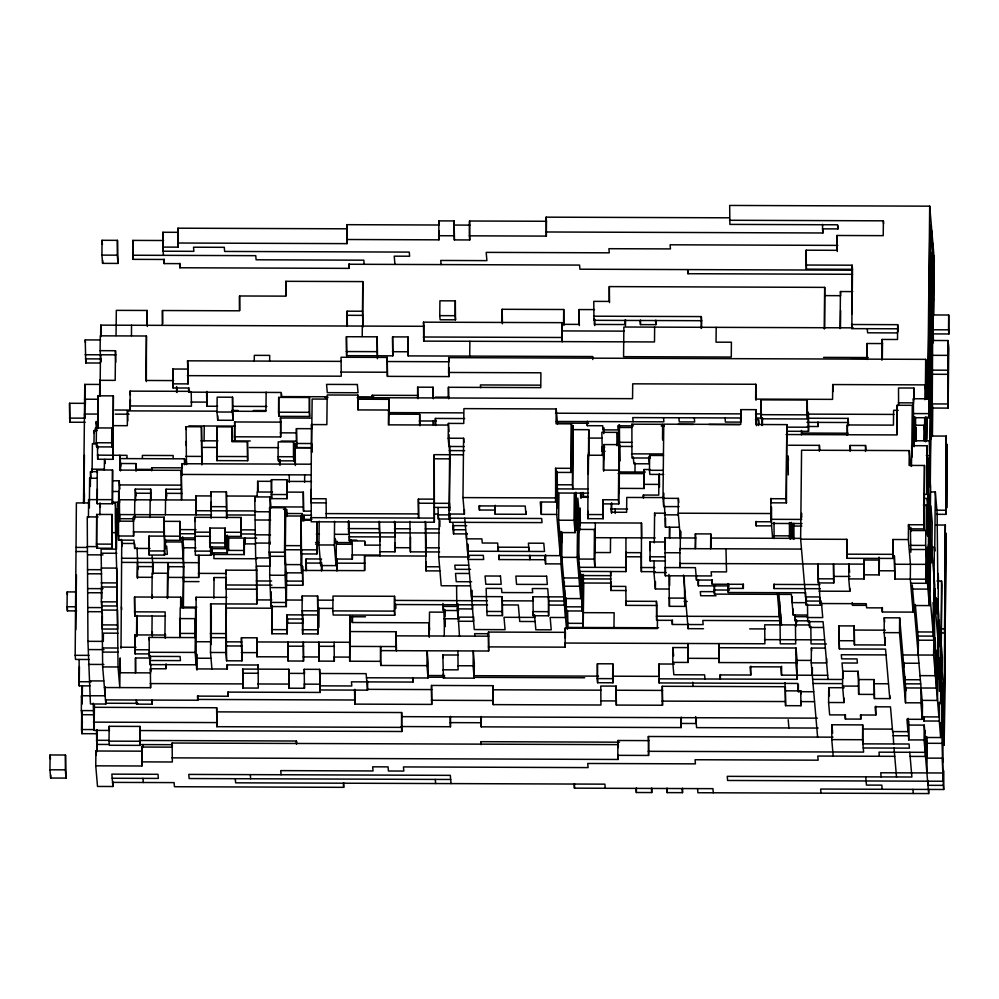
<?xml version="1.0" encoding="UTF-8"?>
<svg xmlns="http://www.w3.org/2000/svg" width="999" height="999" viewBox="0 0 999 999"><rect width="100%" height="100%" fill="white"/><g stroke="black" fill="none" stroke-linecap="round" stroke-linejoin="round"><path stroke-width="1.5" d="M49.95 769.792L50.1 754.957L65.497 755.019L66.046 778.096L50.662 778.034L49.95 769.792L65.335 769.842L66.046 778.096M50.662 778.034L50.687 775.074M65.335 769.842L65.497 755.019M76.636 610.901L67.395 610.864L67.045 606.743L67.208 591.92L76.436 591.945M67.395 610.864L67.433 607.904M85.165 422.29L69.78 422.227L69.58 403.284L84.965 403.334L84.615 399.213L98.464 399.263M69.78 422.227L69.58 403.284M89.373 659.49L75.537 659.44L75.175 655.319L76.386 502.922L88.686 502.959M75.837 629.782L76.424 574.924M89.997 685.888L79.221 685.851L79.108 659.477M79.221 685.851L79.421 666.57M82.405 722.964L81.344 710.589L81.493 695.766L105.132 695.779L105.22 686.887M83.529 503.009L84.765 384.39L100.15 384.44L99.8 380.319L115.185 380.369L115.497 350.724L100.112 350.661L100.262 335.839L146.428 336.001L146.341 381.643M99.638 363.024L85.789 362.974L85.24 339.91L100.624 339.96M97.09 751.51L97.278 733.716L81.893 733.666L81.543 729.545L81.693 714.71L94.006 714.76M81.993 686.538L81.856 699.887L81.493 695.766M83.928 502.684L84.415 455.232M69.431 418.106L84.815 418.169L85.127 388.511M81.893 733.666L82.13 711.425M82.205 704.008L82.393 686.213M84.328 502.36L84.415 493.456M85.352 404.495L85.415 398.564M85.789 362.974L85.839 358.529M105.882 699.587L105.832 704.033L90.447 703.97L87.937 641.333L87.25 516.92L98.027 516.958M88.436 517.432L88.624 499.637L112.25 499.662L112.612 503.783L97.228 503.733L97.178 469.955L112.562 470.005L112.612 503.783M97.34 478.259L89.648 478.234L89.336 507.892L88.624 499.637M96.666 471.678L90.509 471.653L90.347 486.476L89.648 478.234M91.696 472.165L91.721 469.193L104.033 469.243M92.095 471.84L92.395 443.668L97.003 443.681M93.968 443.843L94.118 430.507L97.19 430.519M95.305 431.006L95.33 428.047L98.401 428.059M96.129 427.397L96.191 421.466L96.428 424.213M109.528 730.444L94.143 730.381L93.232 703.184M96.279 442.757L96.428 427.922L111.813 427.984L112.013 446.928L96.628 446.878L96.279 442.757L111.663 442.807L112.013 446.928M96.628 446.878L96.666 443.906M94.143 730.381L94.405 705.182M96.404 544.093L96.716 514.435L112.1 514.485L112.138 548.264L96.753 548.214L96.404 544.093L111.788 544.143L112.138 548.264M97.615 428.434L97.964 395.816L113.349 395.866L113.074 459.303L97.69 459.253L97.427 446.228M96.753 548.214L96.716 514.435M97.228 503.733L97.378 488.898M97.69 459.253L97.74 454.795M97.802 448.863L97.827 445.904M98.014 428.109L97.964 395.816M95.754 765.833L95.904 750.998L142.07 751.173L141.908 765.996L95.754 765.833L97.515 786.45L112.899 786.5L112.949 782.055M99.65 395.142L99.8 380.319M109.078 744.467L96.766 744.417L96.528 729.919M100.025 396.303L100.462 354.782M100.662 335.514L100.774 325.137L423.863 326.298L423.713 341.121L654.495 341.945L654.645 327.123M96.691 751.835L96.928 729.595L97.278 733.716M100.787 361.875L100.824 358.916L85.427 358.853M101.049 336.663L101.124 329.258M101.91 255.12L102.06 240.297L117.445 240.347L117.994 263.424L102.61 263.361L101.91 255.12L117.295 255.17L117.994 263.424M99.888 514.797L100.012 502.934L100.362 507.067M102.61 263.361L102.647 260.402M101.786 598.526L101.111 549.088L116.496 549.138L116.808 519.492M102.41 614.185L101.349 601.823L101.511 586.987L116.895 587.05M101.748 601.498L101.711 605.943L117.095 605.993C117.557 571.628 114.873 537.375 115.397 502.997L112.313 502.984M105.832 704.033L102.66 666.92L102.06 610.064L117.445 610.127L118.044 666.97L119.805 687.587L120.117 657.941L120.367 672.439M102.398 615.671L102.26 629.02L117.645 629.07L116.696 568.094L101.311 568.044M104.321 470.042L104.433 459.665M103.397 633.978L103.322 641.383L87.937 641.333M111.663 442.807L111.813 427.984M109.016 741.146L109.178 726.31L139.947 726.423L140.147 745.379L109.366 745.266L109.016 741.146L139.785 741.258L140.147 745.379M111.788 544.143L112.1 514.485M112.25 499.662L112.562 470.005M113.349 395.866L113.074 459.303M115.772 362.25L115.497 350.724M116.046 335.564L116.321 310.364L147.09 310.464L147.315 326.461M117.295 255.17L117.445 240.347M117.158 523.613L117.32 508.791L118.032 517.032M117.67 512.912L117.52 527.734L115.397 502.997M112.025 502.185L118.182 502.21L118.581 540.109L133.966 540.159L134.665 548.414L150.05 548.463M112.537 491.483L118.694 491.496L118.219 535.988L133.604 536.038L133.641 533.079M118.581 540.109L118.606 537.137M113.049 480.781L119.206 480.794L118.893 510.452L118.182 502.21M134.977 518.756L119.593 518.706L119.393 499.75L196.328 500.024L195.966 495.904L211.351 495.954M119.568 521.665L119.63 515.734M120.492 470.929L120.567 463.511L135.951 463.573L136.551 470.442M121.016 648.388L121.753 540.471M126.973 458.316L127.01 455.357L97.34 455.119M216.708 411.188L127.472 410.876L127.323 425.699L113.474 425.649M127.76 420.929L127.472 410.876M114.873 410.027L130.257 410.077L130.057 391.133L190.06 391.346M130.257 410.077L130.37 399.7M131.443 335.627L131.543 325.237M349.175 263.923L349.138 268.369L179.895 267.769L179.545 263.636L164.161 263.586L163.799 259.465L133.029 259.353L132.83 240.397L163.599 240.509M133.029 259.353L132.83 240.397M133.604 536.038L133.416 517.082L164.186 517.195L164.573 555.094L149.188 555.044L148.839 550.924L148.988 536.088L179.77 536.201L180.12 540.334L164.735 540.272L164.573 555.094M134.59 517.594L134.778 499.8M134.665 548.414L134.715 543.956M135.177 499.475L135.29 489.098L150.674 489.16L150.949 500.699M165.522 616.083L134.753 615.971L134.553 597.015L180.707 597.177L181.006 607.242M135.564 500.636L135.652 493.219L151.036 493.281M135.876 470.979L135.951 463.573M134.753 615.971L134.553 597.015M136.276 470.654L136.314 467.694M149.001 653.92L135.152 653.87L134.952 634.914L165.722 635.027M135.152 653.87L134.952 634.914M135.352 672.814L135.502 657.991L150.886 658.041M135.752 672.489L135.502 657.991M137.05 547.939L137.887 569.318M136.526 636.588L136.738 615.821M137.3 562.449L137.15 577.272L152.535 577.335M136.925 636.263L137.138 615.496M137.525 578.433L137.65 566.57L153.034 566.62L152.959 574.038M152.035 699.75L151.985 704.195L136.601 704.145L136.638 701.173M142.358 458.379L142.395 455.407L173.164 455.519L173.127 458.491M139.785 741.258L139.947 726.423M141.908 765.996L141.708 747.04L172.477 747.152M146.428 336.001L145.954 380.482L173.651 380.582M146.928 325.299L147.09 310.464M142.894 747.552L142.932 744.592M149.188 555.044L148.988 536.088M149.987 517.657L150.162 499.862M149.725 656.056L149.675 660.501L180.444 660.614L180.095 656.493L149.313 656.38L149.126 637.424L195.28 637.599L195.08 618.643L179.695 618.593L179.895 637.537L180.207 607.879L195.592 607.941L195.941 612.062M150.574 499.537L150.674 489.16M149.313 656.38L149.35 653.421M151.661 470.716L151.698 467.744L182.467 467.857M226.873 597.352L196.104 597.24L196.179 664.797L150.025 664.622L150.125 655.731M104.42 687.537L150.574 687.699L150.374 668.756L165.759 668.806L165.809 664.36M150.574 687.699L150.612 684.74M150.749 671.39L150.824 663.973M151.91 598.413L152.173 573.201L167.557 573.264L167.919 577.385L198.689 577.497L198.913 555.257M151.923 635.152L152.123 615.884M152.31 598.089L152.347 595.129M152.56 574.363L152.685 562.499M152.31 636.313L152.36 631.868M162.737 247.09L162.899 232.268L178.284 232.317L178.122 247.153L162.737 247.09L163.449 255.344M162.313 325.349L162.475 310.527L239.398 310.801L239.56 295.979L285.714 296.141L285.864 281.318L362.799 281.593L362.724 325.749M162.737 323.551L162.475 310.527M164.161 263.586L164.198 259.141M165.534 539.622L165.434 548.526L164.023 532.03L164.186 517.195M165.397 514.747L165.559 499.912M165.959 499.587L166.059 489.21L181.443 489.26M164.91 637.162L165.172 611.95L134.403 611.838M166.358 499.263L166.421 493.331L181.806 493.394L181.743 499.325M165.297 638.324L165.335 633.865M166.171 668.481L166.209 664.035M167.295 598.463L167.557 573.264M167.695 598.139L168.069 562.562L168.656 569.43M168.294 578.546L168.419 566.683L183.804 566.733L183.379 608.254M172.727 383.841L172.877 369.018L188.262 369.068L188.112 383.891L172.727 383.841L173.077 387.962L188.461 388.024L188.811 392.145L281.131 392.47L281.481 396.603L327.635 396.765M173.077 387.962L172.877 369.018M141.558 761.875L172.328 761.987L172.128 743.031L618.306 744.63L618.269 747.602M178.122 247.153L177.934 228.197L347.165 228.808L346.815 224.675L439.123 225.012M176.598 392.457L176.661 386.526M176.998 392.132L177.048 387.687M179.895 267.769L179.945 263.311M179.77 536.201L179.92 521.378L164.535 521.328M180.12 540.334L179.92 521.378M181.806 493.394L181.256 470.317L119.705 470.092L119.868 455.269L120.804 466.258M181.343 499.65L181.256 470.317M180.295 637.212L180.32 634.253M180.607 607.554L180.707 597.177M181.993 475.599L182.118 463.736L311.351 464.198M183.804 566.733L181.731 537.549M183.254 543.668L183.104 558.491L121.566 558.266M182.667 536.788L183.616 547.789L182.992 607.092L196.84 607.142M184.478 464.747L184.54 458.816L119.93 458.591M186.501 461.65L186.463 464.61L186.076 426.71L201.461 426.76L201.848 464.672L201.461 426.76M186.276 445.666L186.313 441.208M188.112 383.891L187.562 360.826L341.408 361.376M188.811 392.145L188.861 387.699M129.907 405.956L191.446 406.181L191.209 391.683M210.826 546.366L210.739 555.269L195.354 555.207L194.955 517.307L241.109 517.47L241.308 536.426L225.924 536.376M196.303 501.51L196.166 514.847L195.966 495.904M196.179 664.797L195.117 652.422L195.592 607.941M196.915 670.079L196.691 654.095L196.541 668.918L227.31 669.03L227.347 664.585M198.689 577.497L198.514 555.581M105.482 699.912L197.79 700.237L197.839 695.791M204.083 440.809L204.246 425.974M217.607 406.268L206.83 406.231L206.593 391.733M206.83 406.231L206.993 391.408M209.678 542.894L209.827 528.071L225.212 528.121L225.412 547.077L210.027 547.015L209.678 542.894L225.062 542.957L225.412 547.077M210.027 547.015L209.827 528.071M210.739 555.269L210.427 546.69M211.201 510.789L211.001 491.833L226.386 491.883L226.511 518.256M211.126 518.194L211.288 501.885M226.273 578.721L226.049 637.712L210.664 637.649L210.614 603.871L256.78 604.033L256.381 566.133L270.23 566.183M211.925 668.968L210.502 652.472L210.976 607.991M211.251 644.517L211.301 615.084M256.718 538.149L227.485 538.036L227.335 552.859L211.95 552.809L212.013 546.878M213.923 554.158L213.873 558.603L256.955 558.753M213.848 598.314L214.073 577.547L226.373 577.597M232.23 426.873L232.068 441.708L247.465 441.758L247.652 460.714L216.883 460.601L216.845 426.823L232.23 426.873L232.48 441.383M216.995 411.988L217.158 397.165L232.542 397.227L233.092 420.292L217.707 420.242L216.995 411.988L232.38 412.05L233.092 420.292M216.883 460.601L216.845 426.823M217.707 420.242L217.757 415.796M140.297 730.556L401.848 731.493L401.498 727.372L216.87 726.698L216.671 707.754L93.594 707.304M216.87 726.698L216.671 707.754M225.062 542.957L225.212 528.121M226.91 517.932L226.386 491.883M256.93 589.21L226.161 589.098L225.961 570.154L256.731 570.254L256.78 604.033M226.723 535.726L227.335 552.859M303.521 661.051L303.334 642.107L303.521 661.051L288.137 661.001L287.787 656.88L257.018 656.768L256.818 637.812L241.433 637.762L241.983 660.839L226.598 660.776L225.886 652.534L226.361 608.054L272.515 608.216M227.123 535.402L226.985 548.738L211.601 548.688L211.95 552.809M226.598 660.776L226.011 603.933M228.197 546.291L228.296 537.387M210.439 554.47L244.293 554.582L243.931 550.461L228.546 550.412L228.671 538.548M197.79 700.237L197.44 696.116L228.209 696.228L228.259 691.783M232.38 412.05L232.542 397.227M234.503 436.788L234.665 421.965L280.819 422.127L280.657 436.95L234.503 436.788L234.865 440.909L234.665 421.965M239.797 310.477L239.56 295.979M241.308 536.426L241.109 517.47M241.983 660.839L241.433 637.762M258.129 664.685L258.279 688.086L242.894 688.036L242.695 669.08L288.848 669.243L289.048 688.199L304.433 688.261L304.458 685.289M243.931 550.461L244.056 538.598M242.894 688.036L242.695 669.08M244.293 554.582L244.443 539.76M244.867 537.949L244.805 543.881L255.569 543.918M245.205 543.556L245.267 537.624M247.652 460.714L247.465 441.758M254.258 361.276L254.32 355.344L269.705 355.394L269.643 361.326M256.731 570.254L255.669 557.892L254.733 496.915L270.117 496.965L271.054 507.967M257.118 496.453L257.155 491.995L272.54 492.057M257.555 491.67L257.667 481.293L271.516 481.343M257.954 491.346L257.667 481.293M257.018 656.768L256.818 637.812M266.146 392.095L265.946 411.376L232.093 411.251M270.23 561.563L270.192 564.522L269.131 552.147L269.605 507.667L284.99 507.729L285.689 515.971L285.077 575.287L286.326 606.605L270.941 606.555L269.693 575.224L269.917 552.984M269.518 553.309L269.493 556.281L284.877 556.331L285.339 511.85M269.618 544.418L270.117 496.965M271.328 494.505L271.478 479.682L286.863 479.745L287.063 498.688L271.678 498.638L271.328 494.505L286.713 494.567L287.063 498.688M271.678 498.638L271.478 479.682M270.941 606.555L271.104 591.72M318.007 633.915L317.807 614.959L287.038 614.847L287.749 623.101L303.134 623.151L302.073 610.789L302.222 595.953L317.607 596.016L318.007 633.915L302.622 633.853L302.772 619.03L287.387 618.98L287.237 633.803L271.853 633.753L271.74 605.906M271.853 633.753L272.14 605.581M278.072 456.693L278.234 441.87L293.619 441.92L293.818 460.876L278.421 460.826L278.072 456.693L293.456 456.755L293.818 460.876M278.546 412.212L278.696 397.39L309.465 397.502L309.665 416.446L278.896 416.333L278.546 412.212L309.315 412.325L309.665 416.446M278.421 460.826L278.459 457.854M278.896 416.333L278.696 397.39M279.583 464.298L279.633 459.852M279.97 465.459L280.032 459.528M280.657 436.95L280.469 418.007L311.238 418.119M281.481 396.603L281.518 393.631M286.114 295.816L285.864 281.318M301.873 553.608L301.673 572.877L286.288 572.827L284.515 552.21L284.99 507.729M285.027 541.508L285.577 564.585L300.961 564.635L301.673 572.877M286.501 515.322L286.563 509.39L283.479 509.378M286.713 494.567L286.863 479.745M286.875 516.483L286.563 509.39M286.326 606.605L286.688 572.502M287.237 633.803L287.038 614.847M289.223 482.242L289.298 474.825M287.787 656.88L287.937 642.045L288.137 661.001M289.048 688.199L288.848 669.243M293.456 456.755L293.619 441.92M294.967 464.348L295.18 443.593L295.354 465.509M311.975 452.097L312.025 447.652L296.641 447.589L296.441 428.646L311.825 428.696L311.476 424.575L326.86 424.625L327.173 394.98L357.942 395.092L358.191 409.59M296.641 447.589L296.441 428.646M296.391 743.98L296.428 741.021L139.498 740.459M316.933 521.578L316.858 553.983L301.473 553.933L301.086 516.033L285.689 515.971M300.961 564.635L301.086 516.033M301.473 553.933L301.523 549.487M302.222 520.991L302.297 513.573L286.913 513.511M302.734 585.252L302.535 566.296L302.734 585.252L287.35 585.202M311.201 511.138L303.509 511.113L303.309 492.17L287.924 492.107M302.622 633.853L302.46 611.937M303.509 511.113L303.309 492.17M303.808 521.166L303.871 515.234L311.563 515.272M304.608 482.292L304.683 474.875M304.433 688.261L304.233 669.305L319.618 669.355L320.167 692.432L227.859 692.107L228.209 696.228M306.056 570.791L306.181 558.928L321.566 558.99M306.456 570.466L306.181 558.928M309.315 412.325L309.465 397.502M326.436 502.897L311.051 502.834L311.476 424.575M463.474 454.782L434.24 454.67L434.328 522.227L311.251 521.79L311.188 489.485M311.576 452.422L312.138 399.038L327.522 399.101M316.858 553.983L316.808 521.69M317.807 614.959L317.607 596.016M336.338 541.895L336.089 565.621L320.704 565.571L318.943 544.954L319.193 521.228M318.906 661.113L318.718 642.157L318.906 661.113L334.303 661.163L334.328 658.204M318.868 627.335L319.068 608.054M320.167 692.432L319.618 669.355M320.704 565.571L320.766 559.64M321.441 570.854L321.503 564.922M321.84 570.529L321.903 564.597M326.273 517.719L326.086 498.763L310.701 498.713M332.842 610.889L332.992 596.066L394.543 596.291L394.73 615.234L333.191 615.022L332.842 610.889L394.38 611.113L394.73 615.234M336.089 565.621L334.328 545.004L334.578 521.278M334.303 661.163L334.103 642.22M350.961 539.635L350.924 542.607L335.539 542.544L335.577 539.585M336.825 570.904L336.95 559.04L352.347 559.103L352.372 556.131M337.138 541.246L337.113 544.218L352.497 544.268M337.237 570.579L336.95 559.04M187.4 375.649L341.258 376.198L341.059 357.255L387.212 357.417L387.412 376.361L448.951 376.586L449.051 367.694M177.772 243.019L347.015 243.631L346.815 224.675M347.015 243.631L347.153 230.282M592.769 359.515L592.794 356.556L408.166 355.894L407.979 336.938L392.595 336.888L392.782 355.831L346.628 355.669L346.428 336.725L377.197 336.825L377.372 358.741M346.628 355.669L346.428 336.725M346.94 326.011L347.103 311.188L362.487 311.238L363.112 326.91M347.34 325.686L347.103 311.188M112.55 782.379L174.088 782.604L174.45 786.725L343.681 787.337L343.731 782.879M439.423 533.016L348.651 532.692L348.376 521.153M348.651 532.692L348.776 520.829M380.482 545.167L365.097 545.117L364.747 540.996L349.363 540.934L349.138 523.464M349.363 540.934L349.388 537.974M366.483 677.772L428.022 677.996L426.96 665.621L380.806 665.459L380.457 661.338L349.687 661.226L349.762 615.584M349.687 661.226L350.149 616.745L365.534 616.795M352.347 559.103L352.147 540.147L356.755 540.159M352.135 616.595L352.073 622.527L428.996 622.802L429.582 629.682M352.472 622.202L352.535 616.271M801.011 701.286L800.961 705.731L785.576 705.669L785.376 686.725L662.3 686.276L662.499 705.232L616.333 705.069L616.146 686.113L600.761 686.063L600.948 705.007L493.256 704.62L493.056 685.676L431.518 685.451L431.718 704.407L354.782 704.12L354.545 689.622M354.782 704.12L354.945 689.298M357.942 395.092L357.792 409.915L388.561 410.027L388.911 414.148L419.68 414.26L419.955 425.799M362.212 336.451L362.325 326.074M362.487 311.238L362.799 281.593M425.686 522.589L426.123 556.043L364.585 555.819L364.435 570.641L302.884 570.429M364.835 570.317L364.585 555.819M365.097 545.117L365.122 542.145M321.391 689.972L367.545 690.147L367.632 681.243M372.19 398.226L372.227 395.267L418.381 395.429M377.397 355.781L377.197 336.825M380.132 541.046L379.145 521.266M379.42 532.804L379.533 522.415M379.97 555.869L379.82 532.479M380.457 661.338L380.607 646.503L380.806 665.459M387.412 376.361L387.212 357.417M388.561 410.027L388.399 424.85L448.401 425.062M388.798 424.525L389.061 399.325L358.291 399.213M389.298 415.309L389.061 399.325M392.782 355.831L392.595 336.888M349.001 536.813L395.154 536.975L394.53 521.316M379.62 551.748L395.005 551.81L394.917 522.477M394.38 611.113L394.543 596.291M395.005 551.81L395.092 542.907M395.641 604.208L395.604 608.653L395.242 604.532L487.562 604.87M396.153 631.73L396.353 650.686L396.153 631.73L349.987 631.568M401.498 727.372L401.648 712.537L217.02 711.875M401.848 731.493L401.648 712.537M408.166 355.894L407.979 336.938M439.622 551.96L410.389 551.86L409.915 521.378M410.389 551.86L410.552 537.037M321.029 685.851L351.798 685.963L351.448 681.842L412.987 682.067L413.037 677.609M417.57 397.565L417.669 387.175L433.054 387.237L433.341 398.776M417.944 398.713L417.669 387.175M418.394 499.1L418.593 518.044L418.394 499.1L433.778 499.15M419.568 424.637L419.68 414.26M423.713 341.121L423.514 322.165L561.987 322.665L562.187 341.621L561.987 322.665M439.822 570.916L425.974 570.866L425.299 521.428M425.974 570.866L426.061 561.975M426.96 665.621L427.122 650.799L428.184 663.161L428.022 677.996M428.858 636.151L428.996 622.802M429.245 637.312L429.508 612.1L444.892 612.162L444.842 616.608M432.954 397.614L433.054 387.237M433.504 420.691L433.454 425.137L433.104 421.016M431.718 704.407L431.518 685.451M434.328 522.227L434.24 454.67M435.352 424.363L435.414 418.431L464.647 418.544M435.739 425.524L435.414 418.431M346.665 239.51L438.973 239.835L438.773 220.891L454.158 220.941L454.358 239.897L469.742 239.947L469.542 221.004L546.465 221.278L546.316 236.101L469.393 235.826L469.542 221.004M438.973 239.835L439.061 230.944M439.76 315.647L439.922 300.811L455.307 300.874L455.507 319.817L440.122 319.767L439.76 315.647L455.144 315.696L455.507 319.817M450.636 519.03L438.336 518.981L438.062 507.442M438.336 518.981L438.374 514.535M470.429 585.851L441.208 585.751L438.723 556.88L439.135 518.331M439.835 526.585L439.897 520.654M458.703 610.551L443.319 610.489L443.007 603.408M474.175 678.159L473.114 665.784L473.276 650.961L474.338 663.336L474.175 678.159L443.406 678.046L442.857 654.969L458.241 655.032M443.319 610.489L443.356 607.529M443.406 678.046L443.456 673.601M444.817 619.567L444.742 626.985L444.13 609.84M444.243 636.213L444.53 609.515M448.339 397.664L448.439 387.287L540.759 387.624L540.909 372.789L448.601 372.465L448.751 357.642L925.698 359.353L930.656 417.082M464.31 446.541L448.926 446.478L448.214 438.236L448.376 423.401L463.761 423.464L463.911 408.628L556.231 408.966L557.517 424.088M448.726 398.826L448.439 387.287M448.926 446.478L449.051 434.615M449.438 510.751L449.987 458.853L449.325 446.153M449.413 513.711L449.363 518.156L541.67 518.493L542.032 522.614L449.712 522.29L449.013 514.035L449.725 445.829M449.712 522.29L449.812 513.386M449.837 510.427L449.513 503.334L418.743 503.221M454.358 239.897L454.158 220.941M401.198 726.56L450.437 726.748L450.149 716.683M450.437 726.748L450.549 716.358M467.407 533.916L453.558 533.866L452.884 522.652M455.144 315.696L455.307 300.874M453.234 526.773L453.209 529.745L465.522 529.782M453.558 533.866L453.646 526.448M456.593 585.801L456.78 604.757M473.226 617.182L457.842 617.132L457.192 604.432M457.842 617.132L457.992 603.783M442.707 669.805L458.091 669.854L457.892 650.911M459.503 636.375L458.241 616.808M449.013 514.035L464.398 514.098L462.974 497.602L463.598 438.286L448.214 438.236M464.398 514.098L464.435 509.64M466.583 532.904L466.521 538.836L481.905 538.886L482.255 543.019L497.639 543.069L498.351 551.311L498.389 546.865M467.657 543.793L467.569 551.211L544.505 551.485L543.793 543.231L528.409 543.181L529.12 551.423L529.145 548.463M469.717 356.119L469.867 341.283M468.044 544.954L467.932 555.332L483.316 555.382L483.666 559.502L468.281 559.452L468.319 556.48M471.528 590.634L471.466 596.565L502.235 596.678L502.435 615.621L487.05 615.571L486.138 588.374L501.523 588.423L501.885 592.557L532.654 592.657L532.305 588.536L547.689 588.598L548.751 600.961L548.588 615.796L533.204 615.734L533.004 596.79L563.773 596.89L563.936 582.067M471.815 600.686L471.928 590.309M472.577 604.482L472.527 608.94L457.142 608.878M473.638 616.858L473.588 621.303L458.204 621.253M525.961 511.351L525.936 514.31L495.167 514.198L494.817 510.077L479.42 510.027L479.47 505.581M681.33 717.195L681.218 727.572L481.206 726.847L480.919 716.795M481.019 744.642L481.056 741.683L619.517 742.182M481.206 726.847L481.318 716.47M380.956 650.624L488.661 651.011L488.461 632.067L565.384 632.342L565.322 638.274M488.661 651.011L488.461 632.067M494.817 510.077L494.855 505.631M493.256 704.62L493.056 685.676M495.167 514.198L495.254 505.307M545.254 555.282L545.204 559.727L499.05 559.565L499.1 555.119M502.022 322.627L502.172 309.29L563.711 309.503L563.936 325.487M502.41 323.788L502.172 309.29M502.435 615.621L502.235 596.678M529.87 555.219L529.82 559.677L529.47 555.544M533.204 615.734L533.229 612.774M499.05 559.565L498.701 555.444L560.239 555.656L556.705 514.423L541.321 514.373L541.446 502.509M546.316 236.101L546.116 217.158L729.208 217.807M566.483 628.508L560.951 563.911L545.566 563.848L545.654 554.957M548.588 615.796L548.389 596.84M541.321 514.373L540.259 501.998L555.644 502.047L555.606 468.269L570.991 468.331L571.341 472.452L555.956 472.402L555.606 468.269M556.231 408.966L556.068 423.788L571.453 423.851L571.341 472.452M555.644 502.047L555.956 472.402M556.156 491.346L556.356 472.077M556.705 514.423L556.868 499.6L555.806 487.225M588.136 488.998L557.367 488.898L557.567 507.842L557.155 471.428M560.089 532.255L560.039 536.713L558.628 520.217L558.916 493.531M560.239 555.656L560.489 531.93M560.751 544.954L560.889 531.605M560.951 563.911L560.402 540.834M563.711 309.503L563.548 324.338L578.933 324.388L579.095 309.565L594.48 309.615M561.675 532.442L561.962 542.494M581.381 574.575L580.731 598.613L565.347 598.563L561.813 557.33L562.075 532.117M562.162 561.45L562.2 558.491M564.335 581.743L564.135 601.023L548.751 600.961M564.635 590.322L564.485 605.144L549.1 605.082M488.311 646.89L565.234 647.165L565.034 628.221L657.342 628.546L657.442 619.655M565.234 647.165L565.284 642.719M565.746 598.239L565.546 617.519L550.162 617.457L551.223 629.832L535.839 629.77L534.54 614.66M582.167 575.399L581.793 610.988L566.408 610.938L566.146 597.914M567.207 610.289L567.819 627.434L658.591 627.759M567.407 629.233L567.594 611.438M570.991 468.331L571.453 423.851M572.402 484.827L573.026 425.512L572.752 488.948L572.402 484.827L557.017 484.765M559.69 532.579L575.074 532.642L574.013 520.267L574.3 493.581M575.074 532.642L575.499 492.607M575.899 492.282L576.286 530.182L576.248 496.403M575.936 526.061L576.286 493.444M713.286 792.781L712.936 788.661L574.462 788.161L574.512 783.716M579.32 325.549L579.095 309.565M580.731 598.613L577.197 557.38L577.822 498.076L580.182 525.561M579.233 514.572L578.771 559.053L594.155 559.103L594.855 567.357L595.329 522.864M579.12 563.174L578.958 577.996L563.573 577.946M579.857 530.232L580.094 507.992L580.344 522.489M580.656 492.832L580.606 497.277L588.299 497.315M610.951 575.649L580.182 575.549L580.207 572.577M580.993 498.439L581.056 492.507M581.793 610.988L581.78 574.25M588.011 496.515L583.391 496.491L583.416 493.531M611.363 583.104L583.678 583.004L583.204 627.484L583.366 574.425M618.481 425.474L618.431 429.92L603.046 429.87L602.697 425.749L587.312 425.686L587.35 421.241M603.371 503.883L618.756 503.946L618.406 499.812L603.021 499.762L603.221 518.718L587.837 518.656L588.099 455.219L603.483 455.282L603.833 459.403M587.837 518.656L587.912 511.238M588.299 474.175L588.761 429.695L573.376 429.632M588.586 455.532L588.611 452.559M588.886 456.056L588.761 429.695M701.585 328.122L701.673 320.704L593.968 320.317L593.768 301.373L609.153 301.423L609.315 286.601L824.712 287.375L824.674 328.559M594.38 318.519L594.33 324.438L625.099 324.55L625.137 320.105M594.705 325.599L594.767 319.668M594.155 559.103L594.467 529.445L579.083 529.395M594.817 533.578L595.017 552.522L610.401 552.584L610.551 537.749M597.265 678.596L597.414 663.773L612.799 663.823L612.999 682.779L597.614 682.729L597.265 678.596L612.649 678.658L612.999 682.779M597.614 682.729L597.414 663.773M602.385 455.407L601.835 432.33L617.22 432.38L618.281 444.755M602.06 448.314L602.035 451.273L605.107 451.286M603.421 432.505L603.458 428.059M603.221 518.718L603.021 499.762M603.483 455.282L603.334 470.104L618.718 470.167L619.068 474.288M603.796 433.666L603.858 427.734M603.708 471.266L603.995 444.58L619.38 444.63L619.268 493.231L618.918 489.11M604.283 454.632L603.995 444.58M609.54 302.585L609.315 286.601M626.186 590.534L610.801 590.484L610.601 571.528L610.839 574.275M611.313 503.321L611.226 512.225L626.61 512.275L626.76 497.452L663.686 497.577M610.801 590.484L610.889 581.58M611.6 513.374L611.713 502.997M612.649 678.658L612.799 663.823M613.973 627.597L614.135 612.762L583.366 612.662M615.172 513.424L615.222 508.978M617.082 445.729L617.22 432.38M617.482 445.404L617.569 436.501M616.333 705.069L616.146 686.113M618.881 425.149L619.692 461.251L619.417 424.725M618.406 499.812L618.718 470.167M618.881 463.374L618.98 452.997M618.756 503.946L619.38 444.63M617.794 755.344L617.944 740.509L648.726 740.621L648.563 755.444L617.794 755.344L618.144 759.465L171.978 757.854M618.144 759.465L618.194 755.019M625.474 325.711L625.536 319.78M564.285 586.188L579.67 586.251L579.832 571.416L625.986 571.59L625.936 537.812M779.882 605.918L779.72 620.741L702.796 620.466L703.146 624.587L672.377 624.475L672.027 620.354L656.643 620.304L656.793 605.469L626.023 605.369L625.824 586.413L610.439 586.363M625.986 571.59L626.186 552.31M626.023 605.369L626.061 602.397M650.399 458.029L631.942 457.967L631.892 424.188L662.662 424.3L662.899 440.284M634.964 471.678L635.064 462.787M655.906 320.217L655.868 324.663L640.484 324.613L640.521 320.167M651.798 788.111L651.748 792.557L636.363 792.507L636.413 788.061M655.219 571.69L641.37 571.64L641.483 523.039L579.944 522.814M641.37 571.64L641.171 552.684L625.786 552.634L626.136 556.755L641.52 556.818M641.72 537.537L641.483 523.039M643.331 498.014L643.368 495.042L658.753 495.104L658.965 474.35M619.605 488.374L644.23 488.474L644.03 469.518L650.187 469.542M644.23 488.474L644.03 469.518M663.686 474.45L649.837 474.4L649.487 470.279L649.637 455.444L663.486 455.494M665.509 560.963L650.124 560.901L649.924 541.957L665.309 542.007L665.234 549.425M648.563 755.444L648.363 736.5L832.991 737.162M650.124 560.901L650.162 556.455M650.224 550.524L649.924 541.957M669.23 589.035L655.381 588.985L653.97 572.489L654.095 560.626M654.283 542.832L654.595 513.174L665.359 513.211M655.381 588.985L655.456 581.568M656.643 620.304L656.443 601.348L625.674 601.236M659.49 487.15L659.365 474.026M813.723 691.745L798.338 691.695L797.627 683.441L659.153 682.941L658.953 663.998L674.35 664.048M659.153 682.941L659.203 678.496M659.24 675.536L658.953 663.998M662.512 439.123L662.662 424.3M679.083 506.618L663.698 506.568L662.986 498.314L663.773 424.175L740.696 424.45L740.846 409.627L756.231 409.677L756.468 425.674M663.698 506.568L663.836 493.219M662.499 705.232L662.3 686.276M679.308 527.235L665.459 527.185L664.497 505.919M725.986 548.813L726.535 571.89L711.151 571.828L711.513 575.948L665.346 575.786L664.959 537.887L695.729 537.999L695.616 548.376M665.459 527.185L665.559 518.281M665.346 575.786L665.434 568.369M684.939 591.545L684.777 606.381L669.392 606.318L668.943 574.35M669.33 537.275L669.43 526.898M682.567 788.223L682.517 792.669L667.132 792.619L667.182 788.174M669.717 538.436L669.817 528.059M669.392 606.318L669.467 598.901M669.617 585.564L669.705 576.66M672.377 624.475L672.427 620.029M672.777 662.387L672.926 647.552L688.311 647.614L688.161 662.437L672.777 662.387L673.838 674.75L704.607 674.862L704.957 678.983M680.344 537.937L678.221 513.199L678.371 498.376L662.986 498.314M680.057 564.635L680.032 567.594L679.832 548.638L801.373 549.075M680.219 549.8L680.419 530.531M680.744 537.612L680.806 531.68M681.218 727.572L680.931 717.519M684.777 606.381L684.29 577.372M852.584 274.3L687.961 273.714L687.999 270.741M688.161 662.437L687.961 643.493L688.311 647.614M703.508 628.721L688.124 628.658L688.161 624.213M695.217 548.701L695.366 533.878L710.764 533.928L711.001 548.426M727.996 583.928L727.959 588.374L743.343 588.436L742.981 584.315L712.212 584.203L711.862 580.082L696.478 580.019L696.528 575.574M696.315 717.569L696.253 723.501L680.868 723.451M729.17 585.926L698.401 585.814L698.463 579.882M701.186 328.446L701.31 316.583L593.618 316.196M710.601 548.751L710.764 533.928M712.212 584.203L712.262 579.757M716.196 327.347L716.033 342.17L731.418 342.22L731.268 357.055L623.563 356.668L623.875 327.01L853.121 327.834M807.03 615.059L793.181 615.009L791.42 594.393L714.485 594.118L714.185 585.539M714.485 594.118L714.585 585.214M718.93 662.549L718.731 643.593L718.93 662.549L795.853 662.824L797.277 679.32L658.803 678.821M720.391 674.6L720.341 679.045L719.992 674.924L750.761 675.024L750.861 666.133M822.589 224.4L822.539 228.846L837.936 228.908L837.574 224.787L729.882 224.4L729.682 205.444L929.694 206.169L934.29 259.765L933.715 314.635M805.231 592.782L728.308 592.507L728.396 583.603M741.146 419.68L740.846 409.627M743.343 588.436L743.381 583.99M357.167 397.664L632.554 398.663L632.717 383.828L755.793 384.278L755.644 399.101L832.567 399.375L832.729 384.553L925.037 384.877L925.386 389.011L925.698 359.353M756.031 400.262L755.793 384.278M756.231 409.677L756.081 424.513L786.85 424.625L786.425 502.884L771.041 502.822L770.691 498.701L786.076 498.763L786.425 502.884M772.652 538.274L771.59 525.899L756.206 525.849L756.255 521.403M758.453 425.524L758.516 419.592L755.431 419.592M760.951 414.685L761.101 399.862L807.254 400.025L807.454 418.968L761.3 418.806L760.951 414.685L807.105 414.847L807.454 418.968M761.3 418.806L761.101 399.862M762.025 425.574L762.1 418.156M762.424 425.249L762.499 417.832M564.885 643.044L764.884 643.768L764.697 624.812L809.315 624.974M756.206 525.849L755.856 521.728L771.24 521.778L770.691 498.701M771.041 502.822L771.091 498.376M771.24 521.778L771.39 506.955L771.59 525.899M774.1 538.561L774.013 522.477M820.266 588.711L774.113 588.548L774.15 584.103M779.52 601.798L779.37 616.62L656.281 616.183M780.481 624.537L780.581 614.16M780.881 624.213L780.943 618.294M827.684 675.312L781.53 675.137L781.63 666.246M786.076 498.763L786.85 424.625M785.576 705.669L785.027 682.604M789.485 538.623L789.397 522.527M790.409 539.348L790.584 523.039M790.821 537.537L790.983 522.714M791.208 538.698L791.383 522.39M792.182 596.703L792.12 602.634L805.968 602.684M792.794 538.886L792.544 524.375M793.181 615.009L793.243 609.078M793.98 539.385L793.88 523.301M807.417 620.841L795.104 620.804L795.167 614.872M795.466 624.924L795.666 643.868L780.269 643.818L780.082 624.862L777.372 593.256M795.841 626.086L795.903 620.154M795.853 662.824L796.016 648.001L719.093 647.727M796.253 625.761L796.303 619.83M796.915 675.199L797.077 660.364L810.926 660.414M797.277 679.32L797.314 674.874M798.338 691.695L798.413 684.278M801.423 434.852L801.473 430.407M821.678 605.207L806.293 605.144L800.636 539.173L801.573 450.212L909.265 450.599L910.564 465.709M801.66 517.769L801.697 513.311M800.961 705.731L800.723 691.221M801.086 693.868L801.123 690.896L785.738 690.846M852.035 313.798L852.497 269.318L806.343 269.156L806.143 250.2L836.912 250.312L837.062 235.489L883.228 235.652L883.378 220.829L729.532 220.267M806.343 269.156L806.143 250.2M807.105 414.847L807.254 400.025M805.631 592.457L805.581 596.903L819.43 596.952M805.968 598.064L805.943 601.023L821.328 601.086M806.293 605.144L806.368 597.739M808.516 431.343L808.316 412.4L808.516 431.343L786.975 431.268M828.046 679.432L823.089 621.703L807.704 621.64L807.492 604.17M823.476 627.484L809.627 627.434L809.689 621.503M810.826 626.46L811.051 643.93L826.435 643.98M817.607 737.1L811.238 662.886L811.4 648.051L825.249 648.101M812.299 675.249L812.387 667.832M807.317 426.486L818.094 426.523L818.131 422.077M818.343 582.917L818.144 563.973L818.343 582.917L833.728 582.979L833.528 564.023L833.728 582.979M819.33 451.286L819.392 445.354L788.623 445.242M913.286 597.29L913.123 612.112L882.354 612.012L882.005 607.879L866.62 607.829L866.27 603.708L820.104 603.533L819.143 582.267M545.966 231.98L822.901 232.979L822.926 230.007M820.104 603.533L820.167 597.602M824.275 328.883L824.712 287.375M826.673 658.491L826.623 662.936L811.238 662.886M860.826 714.66L860.776 719.105L845.391 719.055L845.042 714.934L829.657 714.872L828.596 702.509L828.745 687.674L844.13 687.737M833.054 391.633L832.729 384.553M833.191 756.106L831.78 739.622L831.93 724.787L862.699 724.899L862.899 743.855L909.053 744.018L909.415 748.139L863.248 747.976M837.299 251.473L837.062 235.489M837.936 228.908L837.961 225.936M840.059 328.621L840.446 291.546L852.759 291.596M840.459 328.296L840.646 310.502M828.596 702.509L843.98 702.559L842.569 686.063L842.719 671.241L858.104 671.291L858.815 679.545L874.2 679.595L874.4 698.551L889.784 698.601L885.539 649.113L839.385 648.95L838.835 625.874L854.22 625.936L854.42 644.879L885.189 644.992L885.264 637.587M839.385 648.95L838.835 625.874M843.98 702.559L844.03 698.114M847.177 435.339L847.289 424.962L893.443 425.124L893.606 410.302L898.213 410.314M847.577 435.015L847.289 424.962M913.123 612.112L910.301 579.133L910.451 564.298L908.341 539.56L892.944 539.51L893.143 558.453L846.99 558.291L846.79 539.335L800.636 539.173M848.076 425.799L848.151 418.381L808.154 418.244M845.391 719.055L845.441 714.61M846.99 558.291L846.79 539.335M848.476 425.474L848.151 418.381M819.043 591.171L849.824 591.283L848.763 578.908L848.913 564.085L849.625 572.327M850.099 451.386L850.161 445.467L865.546 445.517L865.896 449.637M898.001 331.755L898.026 328.796L851.872 328.634L852.147 265.197L805.981 265.035M851.872 328.634L851.91 325.662M849.824 591.283L849.849 588.311M854.42 644.879L854.22 625.936M874.038 694.417L858.653 694.367L858.104 671.291M858.653 694.367L858.815 679.545M863.785 574.837L863.948 560.014L879.332 560.064L879.182 574.9L863.785 574.837L864.147 578.958L848.763 578.908M864.147 578.958L863.948 560.014M865.484 451.448L865.546 445.517M648.214 751.323L863.611 752.097L862.549 739.722L862.699 724.899M882.329 358.391L882.492 343.569L867.107 343.506L866.945 358.341L851.56 358.279M867.332 359.503L867.107 343.506M874.4 698.551L874.2 679.595M860.776 719.105L860.426 714.984L875.811 715.047L875.898 706.143M879.182 574.9L878.958 557.43M881.917 360.202L882.129 339.448L897.514 339.498L897.676 324.675L851.523 324.5M882.354 612.012L882.404 607.554M885.189 644.992L884.127 632.629L884.277 617.794L899.662 617.857L905.918 690.709M889.784 698.601L889.809 695.641M893.143 558.453L892.944 539.51M894.917 579.07L894.367 555.993L894.917 579.07L925.686 579.183L926.036 583.304L910.651 583.254M893.668 743.968L893.006 731.268M912.487 446.516L912.524 405.319L897.139 405.269L896.827 434.927L786.051 434.528M897.227 434.602L897.139 405.269M898.588 405.557L898.513 387.987L913.898 388.037L914.172 399.575M875.811 715.047L875.099 706.793L890.484 706.855L892.606 731.593L907.991 731.643L906.93 719.28L922.314 719.33L920.903 702.834L905.519 702.784L899.512 632.679L899.662 617.857M903.908 667.332L903.958 662.886M905.007 676.735L904.969 679.707L920.354 679.757M905.519 702.784L905.681 687.949L936.45 688.061L936.762 658.403M908.341 539.56L908.491 524.737L923.875 524.787L924.225 528.908L908.84 528.858L908.491 524.737M909.265 450.599L909.115 465.422L924.5 465.472L924.225 528.908M908.84 528.858L908.89 524.413M907.991 731.643L908.141 718.306M908.703 739.897L908.503 720.941L908.703 739.897L924.087 739.947L928.683 793.556L697.901 792.731L697.552 788.598M910.851 552.222L910.414 530.519L925.798 530.581L926.148 534.702L926.46 505.044L923.388 505.032M910.801 531.68L910.851 527.235M911.488 466.446L911.7 445.679L927.084 445.741L926.972 494.343L923.9 494.33M911.975 457.217L912.524 405.319M913.685 445.542L913.386 398.738L928.77 398.801L928.97 417.744L913.586 417.694L913.286 445.866M913.785 398.414L913.898 388.037M914.073 446.703L914.135 440.771L929.52 440.821L929.719 459.777L929.52 440.821M914.535 440.447L914.784 416.72M915.571 417.557L915.584 441.058M915.721 440.959L915.858 427.609L916.12 440.634M918.231 655.019L918.393 640.197L915.321 604.457M920.903 702.834L921.066 688.011M924.063 440.072L924.212 425.237L914.984 425.212M924.45 441.221L924.699 417.507M924.887 399.712L925.037 384.877M923.875 524.787L924.5 465.472M924.849 440.896L925.074 418.656M922.314 719.33L922.477 704.507L912.224 584.914M925.274 437.612L925.499 416.858M925.686 399.063L926.41 367.595M926.036 441.408L925.436 422.777M926.485 398.414L927.122 375.849M926.435 441.083L926.685 417.357M879.345 756.28L878.995 752.16L925.149 752.322L925.299 737.487L940.683 737.549L939.272 721.053L923.888 721.003L923.938 716.545M927.06 561.9L925.648 545.404L925.798 530.581M926.847 439.273L927.084 417.033M927.272 399.238L927.472 379.97M924.087 739.947L924.237 725.124L908.853 725.062M925.686 579.183L925.998 549.525L910.613 549.475M927.084 445.741L926.972 494.343M927.821 384.091L929.694 206.169M926.036 583.304L926.198 568.481M928.071 398.589L929.894 225.112L930.481 281.968L930.793 252.31L932.204 268.806L929.919 486.775M924.949 733.366L924.987 730.406M924.25 498.451L927.322 498.464L927.172 513.299L926.46 505.044M928.458 399.75L928.958 314.073M926.897 576.723L927.209 547.077L927.409 566.021L929.182 586.638L932.404 287.762L933.466 300.125M928.97 417.744L928.883 396.466M925.661 741.62L925.499 756.443L910.114 756.393M928.77 483.291L929.02 459.565M930.219 345.404L930.369 330.569M926.36 749.862L926.51 736.513L927.222 743.281L926.91 772.939M929.944 408.828L931.343 275.387L929.569 482.642M931.817 230.906L931.655 245.729L933.778 270.479M928.471 578.396L928.933 533.916M928.82 582.517L929.295 538.036L928.583 529.782M932.716 258.104L932.879 243.269M913.998 605.531L929.382 605.594L930.618 486.975L930.269 482.854L927.197 482.842M931.255 435.701L931.006 421.203M933.066 262.225L932.292 336.363L931.23 323.988M928.021 780.856L927.971 785.314L943.356 785.364L943.718 789.485L820.629 789.048L820.991 793.169M932.03 436.538L932.641 340.484L948.026 340.547L948.738 348.788L948.113 408.104L932.729 408.042L932.379 403.921L947.764 403.971L948.113 408.104M933.029 341.646L933.928 255.644M928.683 793.556L928.733 789.11M932.429 436.213L932.729 408.042M933.428 341.321L933.153 329.782L948.538 329.832L948.9 333.966L933.503 333.903M931.567 547.952L931.418 562.774L930.356 550.412L930.818 505.919L932.229 522.415L931.917 552.072M931.28 547.152L934.352 547.165L933.416 636.126L918.031 636.063M923.888 721.003L923.538 716.87L938.923 716.932L933.615 655.069L934.752 585.064L930.868 539.697L929.882 594.892L933.778 640.247L918.393 640.197M930.718 491.958L935.326 491.97L934.714 551.286L934.352 547.165M936.25 669.118L936.4 654.283M937.112 662.537L936.962 677.359L935.901 664.984L936.051 650.162L938.523 679.033L938.835 649.375L935.651 612.262L935.813 597.427L937.224 613.923L937.387 599.1L938.798 615.596L938.635 630.419L938.998 634.54L939.147 619.717L940.059 646.915L940.209 632.092L942.332 656.83L942.169 671.653L943.593 688.149L942.806 762.287M937.462 666.658L938.398 577.697L938.049 573.563L937.886 588.399L937.099 512.587L935.326 491.97M937.824 670.779L937.512 700.436L922.127 700.374M938.923 716.932L939.072 702.097L939.272 721.053M941.545 581.031L940.646 703.771L941.895 585.152L941.545 581.031L936.925 581.006M940.683 737.549L940.846 722.714L941.558 730.968L941.67 682.367L942.731 694.73L941.907 735.089L943.006 781.243L727.609 780.469L727.26 776.348L911.887 777.01L909.764 752.259M939.947 632.954L944.567 632.966L945.304 525.049L936.075 525.012M936.575 514.31L945.816 514.348L946.24 436.088L930.856 436.026M943.006 781.243L942.457 758.166L927.072 758.116L924.237 725.124M945.816 514.348L946.24 436.088M943.356 785.364L943.518 770.541L943.718 789.485M932.691 374.263L948.076 374.325L948.026 340.547M947.764 403.971L948.388 344.667M948.538 329.832L948.7 315.01L933.316 314.96M948.9 333.966L948.7 315.01M454.508 225.062L469.892 225.125M438.623 235.714L454.008 235.776M837.811 245.392L670.104 244.792L670.454 248.913L608.915 248.701L609.265 252.822L486.188 252.372L486.9 260.627L440.734 260.452L441.096 264.585M132.68 255.232L255.756 255.669L256.119 259.79L363.811 260.177L364.16 264.31M852.234 270.18L579.919 269.206L579.557 265.085L348.776 264.248L349.138 268.369M825.411 295.617L840.796 295.679M347.452 315.309L362.837 315.372M562.687 330.919L624.238 331.131M896.84 332.917L867.607 332.804L867.257 328.683M423.364 337L561.825 337.487M346.278 351.548L377.048 351.66M392.432 351.71L407.817 351.773M932.492 355.319L947.876 355.369L948.226 359.49M85.077 354.732L115.847 354.845M823.576 357.38L868.193 357.542M387.562 361.538L449.113 361.763M932.329 370.142L947.726 370.192M340.909 372.078L387.063 372.24M540.434 385.164L480.432 384.94L480.669 387.699M358.404 396.878L373.801 396.928M435.339 397.152L449.188 397.202M324.85 397.552L327.934 397.565M898.351 402.809L913.735 402.872M191.096 402.06L206.481 402.11M232.992 406.331L266.833 406.456M231.805 410.452L237.962 410.464M253.346 410.527L265.647 410.564M913.223 413.574L928.62 413.623M389.31 412.612L463.161 412.874M555.481 413.211L740.097 413.873M755.481 413.923L761.638 413.948M807.791 414.11L893.955 414.423M98.302 414.086L84.453 414.036L84.815 418.169M115.222 414.148L129.071 414.198M755.843 418.057L762 418.069M419.255 420.966L436.176 421.029M556.181 421.453L663.885 421.84L663.523 417.719M806.967 422.352L848.501 422.502M557.754 423.126L588.523 423.239M678.046 424.35L693.431 424.413M708.828 424.463L739.597 424.575M633.466 425.861L618.081 425.799L618.431 429.92M661.163 425.961L664.235 425.961M786.625 427.147L808.166 427.222M188.861 425.924L235.015 426.086M619.655 427.472L631.955 427.51M801.847 433.042L848.001 433.216M280.307 432.829L295.692 432.892M588.374 438.062L602.222 438.111M201.011 440.796L217.932 440.859M231.78 440.909L250.25 440.971M281.019 441.083L296.403 441.133M619.492 442.295L631.805 442.345M296.291 443.469L311.676 443.531L312.025 447.652M619.842 446.416L632.155 446.466M601.673 447.152L604.757 447.165M203.222 447.39L217.07 447.44M249.388 447.552L278.609 447.652M295.542 447.714L310.926 447.764M449.275 450.599L464.66 450.661M631.58 453.846L662.349 453.958M926.285 455.644L929.37 455.656M185.764 456.368L201.149 456.418M216.533 456.481L247.302 456.58M434.602 458.791L449.987 458.853M649.487 470.279L663.336 470.329M137.874 469.355L151.723 469.405M619.18 471.953L645.342 472.04M619.467 472.752L644.093 472.839M618.231 473.551L644.38 473.638M181.606 474.438L310.839 474.9M288.436 481.406L311.513 481.493M643.868 484.34L659.253 484.403M119.555 484.927L181.094 485.139M557.729 493.019L588.498 493.131M226.736 496.016L257.517 496.128M462.974 497.602L555.294 497.927M434.49 507.405L449.875 507.455M210.851 506.655L226.236 506.718M272.39 506.88L303.159 506.993M610.601 508.953L627.534 509.015M936.225 510.189L945.454 510.227M195.816 510.726L255.819 510.939M254.57 511.738L269.955 511.8M678.221 513.199L770.529 513.536M325.924 513.598L418.244 513.923M434.615 514.048L437.687 514.06M587.474 514.535L602.859 514.585M664.41 514.81L678.246 514.86M437.974 514.86L450.287 514.91M119.243 514.572L211.551 514.91M226.935 514.96L254.633 515.059M310.889 517.669L433.978 518.106M772.452 519.318L801.685 519.43M311.913 519.393L304.22 519.368L303.871 515.234M558.628 520.217L574.013 520.267M255.282 519.992L270.667 520.042M301.436 520.154L310.664 520.192M772.814 523.439L802.035 523.551M118.382 521.153L133.766 521.216L133.416 517.082M794.118 526.048L801.81 526.073M452.859 525.624L466.708 525.674M348.301 528.571L379.071 528.671M394.455 528.733L409.84 528.783M425.224 528.846L439.073 528.896M180.632 529.62L196.016 529.682M242.17 529.845L254.483 529.895M133.254 531.918L164.023 532.03M194.793 532.142L210.177 532.192M225.562 532.242L240.959 532.305M112.013 532.642L115.085 532.654M180.981 533.753L194.83 533.803M242.52 533.966L254.832 534.015M316.371 534.24L319.455 534.24M334.84 534.303L348.676 534.353M773.863 535.814L789.26 535.876M255.12 534.815L270.504 534.865M195.155 536.263L210.539 536.313M595.167 537.699L655.169 537.912M711.113 538.049L800.349 538.374M181.331 537.874L195.18 537.924M182.904 539.535L195.217 539.585M166.309 541.945L181.693 541.995M315.547 542.482L318.619 542.482M910.264 545.354L925.648 545.404M255.831 543.056L269.68 543.106M121.716 543.444L134.028 543.481M315.572 544.143L318.644 544.143M318.943 544.954L334.328 545.004M285.389 545.629L300.774 545.679M497.989 547.19L528.758 547.302M86.938 546.578L97.715 546.615M394.655 547.677L410.04 547.739M425.424 547.789L439.273 547.839M75.912 547.402L86.688 547.44M183.616 547.789L195.916 547.827M285.739 549.75L316.508 549.862M148.839 550.924L164.223 550.973M194.992 551.086L210.377 551.148M664.797 552.709L680.182 552.772M76.274 551.523L87.038 551.56M269.131 552.147L284.515 552.21M846.64 554.17L892.794 554.333M101.461 553.209L116.846 553.271M164.286 554.295L167.357 554.308L166.658 546.066M351.985 554.969L379.682 555.069M87.65 554.82L103.034 554.882M649.762 556.78L665.159 556.83M438.723 556.88L469.505 556.992M561.813 557.33L577.197 557.38M255.669 557.892L269.518 557.942M679.67 563.473L864.297 564.135M895.067 564.248L925.836 564.36L929.382 605.594M121.915 562.387L198.838 562.674M306.543 563.061L321.928 563.111M337.312 563.161L364.997 563.261M468.668 565.234L454.82 565.184L455.169 569.305L470.554 569.368M664.647 567.544L695.416 567.657L696.478 580.019M425.624 566.745L439.473 566.795M579.47 567.295L625.624 567.457M641.021 567.519L654.857 567.569M878.82 570.766L894.205 570.829M87.5 569.655L101.336 569.705M653.97 572.489L666.271 572.527M469.38 573.488L455.532 573.438L456.231 581.68L471.615 581.743M198.326 573.376L226.024 573.476M87.85 573.776L101.698 573.826M834.59 576.398L849.974 576.448M269.693 575.224L285.077 575.287M817.994 578.796L833.378 578.846M611.013 578.983L583.316 578.883L582.966 574.75M256.231 580.968L271.616 581.018M287 581.068L302.385 581.131M199.038 581.618L183.654 581.568L183.304 577.447M819.917 584.59L773.75 584.427L774.113 588.548M101.161 582.867L116.546 582.917M225.811 584.977L271.965 585.139M912.574 589.048L927.959 589.098L928.895 500.137L927.834 487.762M270.741 587.599L286.139 587.649M714.135 589.997L729.52 590.047M87.687 588.598L103.084 588.661M714.173 591.658L700.324 591.608L700.674 595.729L716.058 595.779M88.049 592.732L101.898 592.782M668.693 598.076L684.078 598.126M256.418 599.912L271.803 599.974M287.188 600.024L302.585 600.074M317.969 600.137L333.354 600.187M394.892 600.411L487.2 600.749M502.584 600.799L533.354 600.911L533.004 596.79M684.14 601.448L687.212 601.46M101.349 601.823L116.733 601.873M270.592 602.422L285.976 602.484M866.295 605.369L852.447 605.319L852.209 602.572M502.947 604.919L518.331 604.982L519.742 621.478L535.127 621.528M442.969 606.368L458.354 606.418M566.058 606.805L581.443 606.868M67.045 606.743L76.274 606.78M87.887 607.554L101.736 607.604M318.669 608.379L332.517 608.428M302.073 610.789L317.457 610.839M486.7 611.45L502.085 611.5M532.854 611.613L548.239 611.663M88.249 611.675L102.085 611.725M807.067 616.72L794.754 616.67L795.104 620.804M807.354 617.519L822.739 617.582L821.44 602.459M534.777 617.407L504.008 617.295L505.069 629.67L474.288 629.557L464.747 518.219M444.031 618.743L459.415 618.793M567.469 623.301L582.854 623.364M101.91 624.887L117.295 624.949M941.133 628.833L944.217 628.846M749.662 628.883L765.047 628.933M854.57 630.057L885.339 630.169M271.491 629.62L286.888 629.682M302.272 629.732L317.657 629.795M917.681 631.942L933.066 632.005L933.378 602.347L934.44 614.722L934.839 652.622L934.989 637.787L935.339 641.92L935.389 675.699L920.004 675.636M884.127 632.629L899.512 632.679M488.499 633.728L474.65 633.678L474.887 636.425M102.61 633.141L117.994 633.191M179.533 633.416L194.917 633.466M210.314 633.528L225.699 633.578M396.503 635.851L488.811 636.188M764.535 639.635L824.537 639.86M838.673 640.709L854.058 640.759M195.629 641.72L211.014 641.77M226.398 641.833L241.783 641.882M257.168 641.945L349.488 642.27L349.837 646.39L395.991 646.565M226.761 645.953L242.145 646.003M288.299 646.178L303.684 646.228M319.068 646.291L334.453 646.341M120.629 647.227L136.014 647.29M102.46 647.964L117.845 648.026M88.636 649.575L104.021 649.637M134.79 649.75L148.639 649.8M102.81 652.085L118.194 652.147M148.963 652.26L195.117 652.422M210.502 652.472L225.886 652.534M241.283 652.584L256.668 652.647M885.926 654.907L841.308 654.745L841.658 658.865L857.042 658.928L857.404 663.049L842.02 662.986L843.306 678.109M902.846 654.969L933.615 655.069M75.175 655.319L89.023 655.369M303.172 656.93L318.556 656.992M333.941 657.042L349.325 657.105M687.811 658.316L718.581 658.428M197.04 658.216L210.889 658.266M903.558 663.211L918.943 663.261M88.486 664.41L103.871 664.46M457.729 665.734L473.114 665.784M102.66 666.92L118.044 666.97M119.967 672.764L150.737 672.876M243.044 673.201L258.429 673.264M289.198 673.376L304.583 673.426L304.233 669.305M319.967 673.488L366.133 673.651L367.545 690.147M429.245 675.536L444.63 675.586M475.399 675.699L598.476 676.148M613.861 676.198L658.478 676.36M427.734 677.197L444.655 677.26M473.888 677.359L584.665 677.759M812.662 679.37L841.895 679.482M89.898 680.906L103.746 680.956M813.011 683.503L842.244 683.603M874.55 683.716L888.398 683.766M905.319 683.828L920.703 683.89M78.871 681.718L91.171 681.768M150.225 683.578L242.532 683.915M257.917 683.965L288.686 684.078M304.083 684.128L319.468 684.19M842.569 686.063L857.954 686.126M367.245 689.347L431.868 689.572M493.406 689.797L601.111 690.184M616.495 690.234L662.649 690.409M197.502 699.437L354.433 699.999M431.356 700.274L492.907 700.499M600.599 700.886L615.983 700.936M662.137 701.111L785.226 701.548M800.611 701.61L814.46 701.66M105.544 703.234L137.85 703.346M81.344 710.589L93.656 710.639M401.998 716.658L817.407 718.156M450.087 722.614L480.856 722.727M93.431 722.14L216.521 722.577M818.144 728.059L696.603 727.622L695.654 716.633M863.061 729.02L892.282 729.133M81.543 729.545L93.844 729.582M892.969 735.714L908.353 735.776M831.78 739.622L862.549 739.722M96.416 740.296L108.729 740.346M927.222 743.281L942.606 743.343M139.848 744.58L172.165 744.692M894.729 756.33L817.806 756.056L818.156 760.177L695.079 759.74L695.429 763.86L587.737 763.473L588.086 767.594L403.459 766.932L403.808 771.053L388.424 771.003L388.074 766.882L372.689 766.82L373.039 770.953L280.731 770.616L281.081 774.737M942.307 772.989L880.756 772.776L881.118 776.897M112.2 778.258L158.354 778.421L158.004 774.3L111.851 774.138L112.899 786.5M450.674 779.47L189.123 778.533L188.774 774.412L450.324 775.349L451.036 783.591M946.79 459.165L947.139 463.286M946.278 469.867L946.627 473.988M946.115 484.69L946.478 488.811M932.641 340.484L932.879 343.231M930.718 334.69L930.019 326.448L930.569 349.525M931.43 342.944L931.78 347.065M930.918 353.646L931.63 361.9M945.304 525.049L944.142 711.226M945.504 544.005L945.853 548.126M930.606 383.304L930.968 387.425M930.456 398.126L930.806 402.247M930.494 431.905L931.08 438.786M929.594 454.695L930.181 461.563M929.669 472.265L930.032 476.386M924.212 425.237L925.636 441.733M927.322 498.464L927.684 502.584M928.433 544.617L929.132 552.859M913.386 398.738L913.623 401.498M911.7 445.679L912.05 449.8M897.676 324.675L898.026 328.796M883.378 220.829L883.615 223.576M882.129 339.448L882.492 343.569M912.949 789.372L913.298 793.506M879.095 557.317L879.332 560.064M884.277 617.794L884.639 621.915M894.03 748.089L896.503 776.947M852.147 265.197L852.497 269.318M840.446 291.546L840.683 294.293M882.179 789.272L881.817 785.139L866.433 785.089L865.733 776.835M850.161 445.467L850.511 449.587M822.539 228.846L822.901 232.979M817.731 422.402L818.094 426.523M819.392 445.354L819.742 449.475M828.745 687.674L829.457 695.928M831.93 724.787L832.642 733.041M809.04 620.566L809.627 627.434M811.4 648.051L811.638 650.799M788.461 460.064L788.111 455.944L788.311 474.9M796.44 619.717L796.678 622.464M796.016 648.001L797.314 663.124M778.82 593.543L781.53 625.162M788.211 719.717L788.91 727.959M781.53 675.137L780.831 666.895L750.049 666.783L750.761 675.024M758.516 419.592L758.865 423.726M725.074 417.944L725.424 422.065L740.808 422.115L740.459 417.994L632.754 417.607L633.116 421.728M727.959 588.374L728.308 592.507M701.31 316.583L701.673 320.704M687.612 269.593L687.961 273.714M694.305 417.832L694.655 421.953L679.27 421.903L678.908 417.769M695.366 533.878L695.729 537.999M698.039 581.693L698.401 585.814M678.371 498.376L678.733 502.497M683.528 575.049L688.124 628.658M692.719 682.267L693.069 686.388M655.506 320.542L655.868 324.663M664.959 537.887L665.309 542.007M672.926 647.552L673.638 655.806M682.167 788.548L682.517 792.669M640.122 320.492L640.484 324.613M649.637 455.444L649.874 458.191M654.595 513.174L654.832 515.921M648.651 456.943L649.25 463.811L633.865 463.761L633.266 456.88M656.443 601.348L656.793 605.469M643.368 495.042L643.593 497.802M666.783 788.498L667.132 792.619M631.892 424.188L632.13 426.935M648.363 736.5L648.726 740.621M651.398 788.436L651.748 792.557M636.013 788.386L636.363 792.507M617.944 740.509L618.306 744.63M586.95 421.566L587.312 425.686M588.099 455.219L588.448 459.353M594.467 529.445L595.404 540.447M583.041 492.37L583.391 496.491M605.232 788.273L604.882 784.153L235.639 782.816L235.277 778.696M579.308 532.142L578.021 517.02L577.709 546.678L580.182 575.549M546.116 217.158L546.465 221.278M565.034 628.221L565.384 632.342M574.113 784.04L574.462 788.161M544.855 555.606L545.566 563.848M525.936 514.31L525.224 506.068L479.07 505.906L479.42 510.027M469.393 235.826L469.742 239.947M463.598 438.286L463.961 442.407M438.773 220.891L439.011 223.639M448.751 357.642L448.988 360.389M481.056 741.683L481.293 744.43M448.601 372.465L448.951 376.586M448.376 423.401L449.075 431.655M423.514 322.165L423.863 326.298M444.655 609.415L444.892 612.162M442.857 654.969L443.094 657.729M394.942 264.41L394.23 256.169L409.615 256.219L409.265 252.098L224.638 251.436L224.288 247.315L193.519 247.203L193.868 251.323L163.099 251.211L162.899 232.268M435.289 779.42L435.639 783.541M412.637 677.934L412.987 682.067M372.227 395.267L372.465 398.014M350.686 539.86L350.924 542.607M335.189 538.424L335.539 542.544M343.331 783.204L343.681 787.337M302.297 513.573L302.884 520.442M302.222 595.953L302.46 598.701M280.469 418.007L280.819 422.127M296.428 741.021L296.666 743.768M269.605 507.667L270.192 514.547M269.643 541.446L269.88 544.193M254.733 496.915L255.082 501.036M258.079 669.143L257.73 665.009L226.948 664.909L227.31 669.03M250.312 774.625L250.662 778.758M227.26 535.289L228.546 550.412M225.961 570.154L226.311 574.275M211.001 491.833L211.239 494.58M214.073 577.547L214.31 580.307M210.614 603.871L211.326 612.125M177.934 228.197L178.284 232.317M187.562 360.826L188.262 369.068M194.955 517.307L195.305 521.428M186.076 426.71L186.313 429.458M184.54 458.816L184.902 462.949M196.104 597.24L196.328 599.987M182.118 463.736L182.355 466.483M195.08 618.643L195.429 622.764M179.695 618.593L180.045 622.714M166.059 489.21L166.658 496.078M151.698 467.744L151.935 470.492M172.128 743.031L172.365 745.778M152.098 555.631L153.034 566.62M130.057 391.133L130.419 395.254M149.126 637.424L149.35 640.184M135.29 489.098L135.876 495.979M149.675 660.501L150.025 664.622M150.374 668.756L150.612 671.503M151.636 700.074L151.985 704.195M134.628 514.635L134.865 517.382M102.06 240.297L102.422 244.418M119.206 480.794L119.905 489.048M141.708 747.04L142.07 751.173M118.694 491.496L119.63 502.497M136.251 700.012L136.601 704.145M142.969 778.371L143.319 782.492M121.366 539.323L121.953 546.191M100.774 325.137L101.361 332.005M100.112 350.661L101.049 361.663M121.453 606.88L121.678 609.627M104.833 459.34L105.182 463.461M96.428 427.922L96.666 430.669M94.118 430.507L94.356 433.254M97.178 469.955L97.415 472.702M85.24 339.91L85.464 342.657M84.765 384.39L85.352 391.258M91.721 469.193L91.958 471.94M90.509 471.653L91.096 478.521M109.178 726.31L109.403 729.07M95.904 750.998L96.266 755.132M67.208 591.92L67.445 594.667M50.1 754.957L50.462 759.078M928.146 458.104L927.721 536.363L928.146 458.104M935.101 589.185L935.301 608.141L935.101 589.185M939.547 657.617L939.584 691.395L939.547 657.617M946.003 533.304L944.18 745.004L946.003 533.304M946.94 444.33L946.677 507.767L946.94 444.33M357.355 384.503L326.573 384.39L327.285 392.644L358.054 392.744L357.355 384.503M500.462 576.061L485.077 575.998L485.789 584.253L501.173 584.303L500.462 576.061M546.628 576.223L515.859 576.111L516.558 584.365L547.327 584.465L546.628 576.223"/></g></svg>
